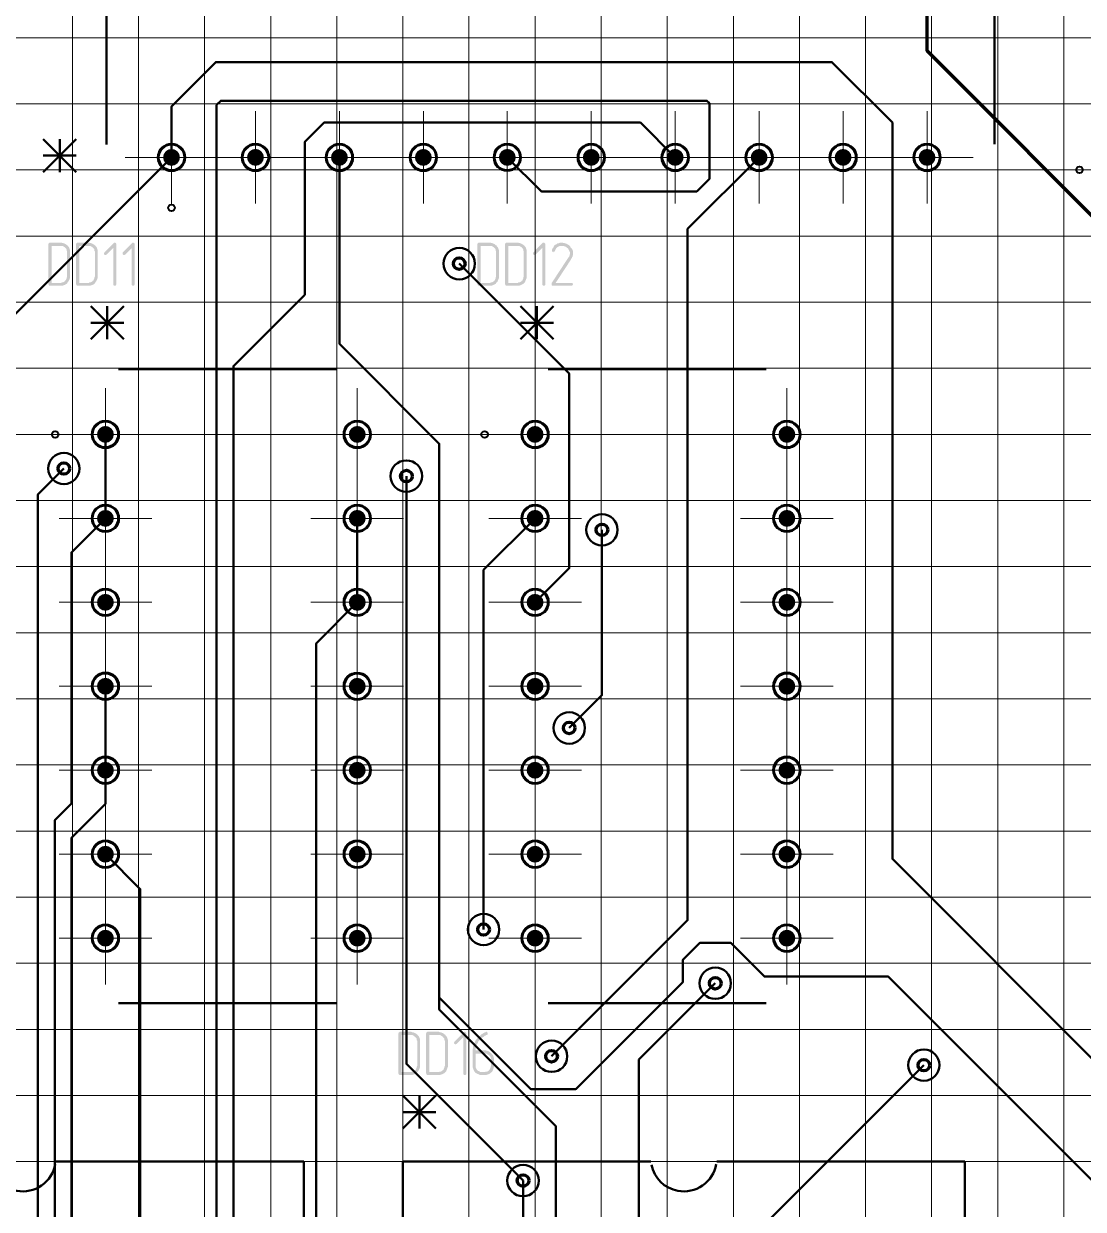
# Model space of a CAD drawing. Extents: x 260 to 1101, y 70 to 664.
# Drawn here: x 444.4 to 508.5, y 451.9 to 523.6 of the extents above; entities that cross this region are included whole.
import ezdxf

# ---------------------------------------------------------------- set-up
doc = ezdxf.new("R2010")
doc.units = 0
doc.header["$MEASUREMENT"] = 0
doc.layers.add('PDF _Геометрия', color=7, linetype='CONTINUOUS')
doc.layers.add('PDF _Сплошная заливка', color=7, linetype='CONTINUOUS')

msp = doc.modelspace()

# ---------------------------------------------------------------- hatches: boundary and pattern name
at = {"layer": 'PDF _Сплошная заливка', "true_color": 0xffffff, "transparency": 33554559}
for points in [[(452.859, 515.546), (452.898, 515.741), (453.008, 515.907), (453.174, 516.017), (453.369, 516.056), (453.369, 515.546)], [(457.937, 515.546), (457.976, 515.741), (458.086, 515.907), (458.252, 516.017), (458.447, 516.056), (458.447, 515.546)], [(463.016, 515.546), (463.054, 515.741), (463.165, 515.907), (463.33, 516.017), (463.525, 516.056), (463.525, 515.546)], [(468.094, 515.546), (468.132, 515.741), (468.243, 515.907), (468.408, 516.017), (468.603, 516.056), (468.603, 515.546)], [(473.172, 515.546), (473.211, 515.741), (473.321, 515.907), (473.487, 516.017), (473.682, 516.056), (473.682, 515.546)], [(478.25, 515.546), (478.289, 515.741), (478.399, 515.907), (478.565, 516.017), (478.76, 516.056), (478.76, 515.546)], [(483.328, 515.546), (483.367, 515.741), (483.477, 515.907), (483.643, 516.017), (483.838, 516.056), (483.838, 515.546)], [(488.407, 515.546), (488.445, 515.741), (488.556, 515.907), (488.721, 516.017), (488.916, 516.056), (488.916, 515.546)], [(493.485, 515.546), (493.524, 515.741), (493.634, 515.907), (493.799, 516.017), (493.994, 516.056), (493.994, 515.546)], [(498.563, 515.546), (498.602, 515.741), (498.712, 515.907), (498.878, 516.017), (499.073, 516.056), (499.073, 515.546)], [(453.878, 515.546), (453.839, 515.351), (453.729, 515.186), (453.564, 515.075), (453.369, 515.037), (453.369, 515.546)], [(458.956, 515.546), (458.918, 515.351), (458.807, 515.186), (458.642, 515.075), (458.447, 515.037), (458.447, 515.546)], [(464.035, 515.546), (463.996, 515.351), (463.885, 515.186), (463.72, 515.075), (463.525, 515.037), (463.525, 515.546)], [(469.113, 515.546), (469.074, 515.351), (468.964, 515.186), (468.798, 515.075), (468.603, 515.037), (468.603, 515.546)], [(474.191, 515.546), (474.152, 515.351), (474.042, 515.186), (473.877, 515.075), (473.682, 515.037), (473.682, 515.546)], [(479.269, 515.546), (479.231, 515.351), (479.12, 515.186), (478.955, 515.075), (478.76, 515.037), (478.76, 515.546)], [(484.348, 515.546), (484.309, 515.351), (484.198, 515.186), (484.033, 515.075), (483.838, 515.037), (483.838, 515.546)], [(489.426, 515.546), (489.387, 515.351), (489.277, 515.186), (489.111, 515.075), (488.916, 515.037), (488.916, 515.546)], [(494.504, 515.546), (494.465, 515.351), (494.355, 515.186), (494.189, 515.075), (493.994, 515.037), (493.994, 515.546)], [(499.582, 515.546), (499.543, 515.351), (499.433, 515.186), (499.268, 515.075), (499.073, 515.037), (499.073, 515.546)], [(448.861, 498.786), (448.899, 498.981), (449.01, 499.147), (449.175, 499.257), (449.37, 499.296), (449.37, 498.786)], [(464.095, 498.786), (464.134, 498.981), (464.244, 499.147), (464.41, 499.257), (464.605, 499.296), (464.605, 498.786)], [(474.851, 498.786), (474.89, 498.981), (475, 499.147), (475.166, 499.257), (475.361, 499.296), (475.361, 498.786)], [(490.086, 498.786), (490.125, 498.981), (490.235, 499.147), (490.401, 499.257), (490.596, 499.296), (490.596, 498.786)], [(449.88, 498.786), (449.841, 498.591), (449.73, 498.426), (449.565, 498.315), (449.37, 498.277), (449.37, 498.786)], [(465.114, 498.786), (465.076, 498.591), (464.965, 498.426), (464.8, 498.315), (464.605, 498.277), (464.605, 498.786)], [(475.871, 498.786), (475.832, 498.591), (475.721, 498.426), (475.556, 498.315), (475.361, 498.277), (475.361, 498.786)], [(491.105, 498.786), (491.066, 498.591), (490.956, 498.426), (490.791, 498.315), (490.596, 498.277), (490.596, 498.786)], [(448.861, 493.706), (448.899, 493.901), (449.01, 494.067), (449.175, 494.177), (449.37, 494.216), (449.37, 493.706)], [(449.88, 493.706), (449.841, 493.511), (449.73, 493.346), (449.565, 493.235), (449.37, 493.197), (449.37, 493.706)], [(464.095, 493.706), (464.134, 493.901), (464.244, 494.067), (464.41, 494.177), (464.605, 494.216), (464.605, 493.706)], [(465.114, 493.706), (465.076, 493.511), (464.965, 493.346), (464.8, 493.235), (464.605, 493.197), (464.605, 493.706)], [(474.851, 493.706), (474.89, 493.901), (475, 494.067), (475.166, 494.177), (475.361, 494.216), (475.361, 493.706)], [(475.871, 493.706), (475.832, 493.511), (475.721, 493.346), (475.556, 493.235), (475.361, 493.197), (475.361, 493.706)], [(490.086, 493.706), (490.125, 493.901), (490.235, 494.067), (490.401, 494.177), (490.596, 494.216), (490.596, 493.706)], [(491.105, 493.706), (491.066, 493.511), (490.956, 493.346), (490.791, 493.235), (490.596, 493.197), (490.596, 493.706)], [(448.861, 488.626), (448.899, 488.821), (449.01, 488.987), (449.175, 489.097), (449.37, 489.136), (449.37, 488.626)], [(449.88, 488.626), (449.841, 488.431), (449.73, 488.266), (449.565, 488.155), (449.37, 488.117), (449.37, 488.626)], [(464.095, 488.626), (464.134, 488.821), (464.244, 488.987), (464.41, 489.097), (464.605, 489.136), (464.605, 488.626)], [(465.114, 488.626), (465.076, 488.431), (464.965, 488.266), (464.8, 488.155), (464.605, 488.117), (464.605, 488.626)], [(474.851, 488.626), (474.89, 488.821), (475, 488.987), (475.166, 489.097), (475.361, 489.136), (475.361, 488.626)], [(475.871, 488.626), (475.832, 488.431), (475.721, 488.266), (475.556, 488.155), (475.361, 488.117), (475.361, 488.626)], [(490.086, 488.626), (490.125, 488.821), (490.235, 488.987), (490.401, 489.097), (490.596, 489.136), (490.596, 488.626)], [(491.105, 488.626), (491.066, 488.431), (490.956, 488.266), (490.791, 488.155), (490.596, 488.117), (490.596, 488.626)], [(448.861, 483.546), (448.899, 483.741), (449.01, 483.907), (449.175, 484.017), (449.37, 484.056), (449.37, 483.546)], [(449.88, 483.546), (449.841, 483.351), (449.73, 483.186), (449.565, 483.075), (449.37, 483.037), (449.37, 483.546)], [(464.095, 483.546), (464.134, 483.741), (464.244, 483.907), (464.41, 484.017), (464.605, 484.056), (464.605, 483.546)], [(465.114, 483.546), (465.076, 483.351), (464.965, 483.186), (464.8, 483.075), (464.605, 483.037), (464.605, 483.546)], [(474.851, 483.546), (474.89, 483.741), (475, 483.907), (475.166, 484.017), (475.361, 484.056), (475.361, 483.546)], [(475.871, 483.546), (475.832, 483.351), (475.721, 483.186), (475.556, 483.075), (475.361, 483.037), (475.361, 483.546)], [(490.086, 483.546), (490.125, 483.741), (490.235, 483.907), (490.401, 484.017), (490.596, 484.056), (490.596, 483.546)], [(491.105, 483.546), (491.066, 483.351), (490.956, 483.186), (490.791, 483.075), (490.596, 483.037), (490.596, 483.546)], [(448.861, 478.466), (448.899, 478.661), (449.01, 478.827), (449.175, 478.937), (449.37, 478.976), (449.37, 478.466)], [(449.88, 478.466), (449.841, 478.271), (449.73, 478.106), (449.565, 477.995), (449.37, 477.957), (449.37, 478.466)], [(464.095, 478.466), (464.134, 478.661), (464.244, 478.827), (464.41, 478.937), (464.605, 478.976), (464.605, 478.466)], [(465.114, 478.466), (465.076, 478.271), (464.965, 478.106), (464.8, 477.995), (464.605, 477.957), (464.605, 478.466)], [(474.851, 478.466), (474.89, 478.661), (475, 478.827), (475.166, 478.937), (475.361, 478.976), (475.361, 478.466)], [(475.871, 478.466), (475.832, 478.271), (475.721, 478.106), (475.556, 477.995), (475.361, 477.957), (475.361, 478.466)], [(490.086, 478.466), (490.125, 478.661), (490.235, 478.827), (490.401, 478.937), (490.596, 478.976), (490.596, 478.466)], [(491.105, 478.466), (491.066, 478.271), (490.956, 478.106), (490.791, 477.995), (490.596, 477.957), (490.596, 478.466)], [(448.861, 473.386), (448.899, 473.581), (449.01, 473.747), (449.175, 473.857), (449.37, 473.896), (449.37, 473.386)], [(464.095, 473.386), (464.134, 473.581), (464.244, 473.747), (464.41, 473.857), (464.605, 473.896), (464.605, 473.386)], [(474.851, 473.386), (474.89, 473.581), (475, 473.747), (475.166, 473.857), (475.361, 473.896), (475.361, 473.386)], [(490.086, 473.386), (490.125, 473.581), (490.235, 473.747), (490.401, 473.857), (490.596, 473.896), (490.596, 473.386)], [(449.88, 473.386), (449.841, 473.191), (449.73, 473.026), (449.565, 472.915), (449.37, 472.877), (449.37, 473.386)], [(465.114, 473.386), (465.076, 473.191), (464.965, 473.026), (464.8, 472.915), (464.605, 472.877), (464.605, 473.386)], [(475.871, 473.386), (475.832, 473.191), (475.721, 473.026), (475.556, 472.915), (475.361, 472.877), (475.361, 473.386)], [(491.105, 473.386), (491.066, 473.191), (490.956, 473.026), (490.791, 472.915), (490.596, 472.877), (490.596, 473.386)], [(448.861, 468.306), (448.899, 468.501), (449.01, 468.667), (449.175, 468.777), (449.37, 468.816), (449.37, 468.306)], [(464.095, 468.306), (464.134, 468.501), (464.244, 468.667), (464.41, 468.777), (464.605, 468.816), (464.605, 468.306)], [(474.851, 468.306), (474.89, 468.501), (475, 468.667), (475.166, 468.777), (475.361, 468.816), (475.361, 468.306)], [(490.086, 468.306), (490.125, 468.501), (490.235, 468.667), (490.401, 468.777), (490.596, 468.816), (490.596, 468.306)], [(449.88, 468.306), (449.841, 468.111), (449.73, 467.946), (449.565, 467.835), (449.37, 467.797), (449.37, 468.306)], [(465.114, 468.306), (465.076, 468.111), (464.965, 467.946), (464.8, 467.835), (464.605, 467.797), (464.605, 468.306)], [(475.871, 468.306), (475.832, 468.111), (475.721, 467.946), (475.556, 467.835), (475.361, 467.797), (475.361, 468.306)], [(491.105, 468.306), (491.066, 468.111), (490.956, 467.946), (490.791, 467.835), (490.596, 467.797), (490.596, 468.306)]]:
    msp.add_hatch(color=7, dxfattribs=at).paths.add_polyline_path(points)
at = {"layer": 'PDF _Сплошная заливка', "transparency": 33554559}
for points in [[(453.369, 515.546), (453.369, 516.056), (453.564, 516.017), (453.729, 515.907), (453.839, 515.741), (453.878, 515.546)], [(458.447, 515.546), (458.447, 516.056), (458.642, 516.017), (458.807, 515.907), (458.918, 515.741), (458.956, 515.546)], [(463.525, 515.546), (463.525, 516.056), (463.72, 516.017), (463.885, 515.907), (463.996, 515.741), (464.035, 515.546)], [(468.603, 515.546), (468.603, 516.056), (468.798, 516.017), (468.964, 515.907), (469.074, 515.741), (469.113, 515.546)], [(473.682, 515.546), (473.682, 516.056), (473.877, 516.017), (474.042, 515.907), (474.152, 515.741), (474.191, 515.546)], [(478.76, 515.546), (478.76, 516.056), (478.955, 516.017), (479.12, 515.907), (479.231, 515.741), (479.269, 515.546)], [(483.838, 515.546), (483.838, 516.056), (484.033, 516.017), (484.198, 515.907), (484.309, 515.741), (484.348, 515.546)], [(488.916, 515.546), (488.916, 516.056), (489.111, 516.017), (489.277, 515.907), (489.387, 515.741), (489.426, 515.546)], [(493.994, 515.546), (493.994, 516.056), (494.189, 516.017), (494.355, 515.907), (494.465, 515.741), (494.504, 515.546)], [(499.073, 515.546), (499.073, 516.056), (499.268, 516.017), (499.433, 515.907), (499.543, 515.741), (499.582, 515.546)], [(453.369, 515.546), (453.369, 515.037), (453.174, 515.075), (453.008, 515.186), (452.898, 515.351), (452.859, 515.546)], [(458.447, 515.546), (458.447, 515.037), (458.252, 515.075), (458.086, 515.186), (457.976, 515.351), (457.937, 515.546)], [(463.525, 515.546), (463.525, 515.037), (463.33, 515.075), (463.165, 515.186), (463.054, 515.351), (463.016, 515.546)], [(468.603, 515.546), (468.603, 515.037), (468.408, 515.075), (468.243, 515.186), (468.132, 515.351), (468.094, 515.546)], [(473.682, 515.546), (473.682, 515.037), (473.487, 515.075), (473.321, 515.186), (473.211, 515.351), (473.172, 515.546)], [(478.76, 515.546), (478.76, 515.037), (478.565, 515.075), (478.399, 515.186), (478.289, 515.351), (478.25, 515.546)], [(483.838, 515.546), (483.838, 515.037), (483.643, 515.075), (483.477, 515.186), (483.367, 515.351), (483.328, 515.546)], [(488.916, 515.546), (488.916, 515.037), (488.721, 515.075), (488.556, 515.186), (488.445, 515.351), (488.407, 515.546)], [(493.994, 515.546), (493.994, 515.037), (493.799, 515.075), (493.634, 515.186), (493.524, 515.351), (493.485, 515.546)], [(499.073, 515.546), (499.073, 515.037), (498.878, 515.075), (498.712, 515.186), (498.602, 515.351), (498.563, 515.546)], [(449.95, 510.395), (449.975, 510.369), (450.001, 510.369), (450.001, 510.369), (450.001, 510.344), (450.026, 510.318), (450.026, 510.293), (450.026, 507.88), (450.026, 507.855), (450.026, 507.855), (450.001, 507.829), (450.001, 507.804), (450.001, 507.804), (449.975, 507.778), (449.95, 507.778), (449.924, 507.778), (449.924, 507.778), (449.924, 507.778), (449.899, 507.778), (449.874, 507.804), (449.848, 507.804), (449.848, 507.829), (449.848, 507.829), (449.848, 507.88), (449.848, 510.064), (449.442, 509.658), (449.442, 509.658), (449.417, 509.658), (449.391, 509.633), (449.366, 509.633), (449.366, 509.633), (449.34, 509.633), (449.315, 509.658), (449.315, 509.658), (449.29, 509.683), (449.29, 509.683), (449.29, 509.709), (449.29, 509.734), (449.29, 509.734), (449.29, 509.76), (449.29, 509.76), (449.315, 509.81), (449.874, 510.369), (449.874, 510.369), (449.874, 510.369), (449.899, 510.395), (449.924, 510.395), (449.924, 510.395)], [(451.067, 510.395), (451.092, 510.369), (451.118, 510.369), (451.118, 510.369), (451.118, 510.344), (451.143, 510.318), (451.143, 510.293), (451.143, 507.88), (451.143, 507.855), (451.143, 507.855), (451.118, 507.829), (451.118, 507.804), (451.118, 507.804), (451.092, 507.778), (451.067, 507.778), (451.042, 507.778), (451.042, 507.778), (451.042, 507.778), (451.016, 507.778), (450.991, 507.804), (450.991, 507.804), (450.965, 507.829), (450.965, 507.829), (450.965, 507.88), (450.965, 510.064), (450.559, 509.658), (450.559, 509.658), (450.534, 509.658), (450.508, 509.633), (450.483, 509.633), (450.483, 509.633), (450.458, 509.633), (450.458, 509.658), (450.432, 509.658), (450.432, 509.683), (450.407, 509.683), (450.407, 509.709), (450.407, 509.734), (450.407, 509.734), (450.407, 509.76), (450.407, 509.76), (450.432, 509.81), (450.991, 510.369), (450.991, 510.369), (450.991, 510.369), (451.016, 510.395), (451.042, 510.395), (451.042, 510.395)], [(475.899, 510.395), (475.925, 510.369), (475.95, 510.369), (475.95, 510.369), (475.95, 510.344), (475.976, 510.318), (475.976, 510.293), (475.976, 507.88), (475.976, 507.855), (475.976, 507.855), (475.976, 507.829), (475.95, 507.804), (475.95, 507.804), (475.925, 507.778), (475.899, 507.778), (475.874, 507.778), (475.874, 507.778), (475.874, 507.778), (475.849, 507.778), (475.823, 507.804), (475.823, 507.804), (475.798, 507.829), (475.798, 507.829), (475.798, 507.88), (475.798, 510.064), (475.392, 509.658), (475.392, 509.658), (475.366, 509.658), (475.341, 509.633), (475.315, 509.633), (475.315, 509.633), (475.29, 509.633), (475.29, 509.658), (475.265, 509.658), (475.265, 509.683), (475.239, 509.683), (475.239, 509.709), (475.239, 509.734), (475.239, 509.734), (475.239, 509.76), (475.239, 509.76), (475.265, 509.81), (475.823, 510.369), (475.823, 510.369), (475.823, 510.369), (475.849, 510.395), (475.874, 510.395), (475.874, 510.395)], [(477.017, 510.395), (477.042, 510.395), (477.067, 510.369), (477.118, 510.369), (477.194, 510.344), (477.271, 510.318), (477.321, 510.293), (477.347, 510.268), (477.398, 510.242), (477.448, 510.192), (477.448, 510.192), (477.448, 510.192), (477.474, 510.192), (477.474, 510.166), (477.499, 510.141), (477.499, 510.115), (477.55, 510.064), (477.601, 510.014), (477.626, 509.938), (477.651, 509.887), (477.651, 509.836), (477.651, 509.785), (477.651, 509.734), (477.651, 509.734), (477.651, 509.734), (477.651, 509.709), (477.651, 509.683), (477.651, 509.658), (477.651, 509.633), (477.626, 509.557), (477.626, 509.557), (477.626, 509.557), (477.626, 509.531), (477.601, 509.506), (477.601, 509.48), (477.575, 509.455), (477.55, 509.404), (477.525, 509.353), (476.61, 507.956), (477.55, 507.956), (477.575, 507.956), (477.601, 507.956), (477.626, 507.931), (477.626, 507.931), (477.626, 507.905), (477.651, 507.905), (477.651, 507.88), (477.651, 507.88), (477.651, 507.855), (477.626, 507.829), (477.626, 507.804), (477.626, 507.804), (477.601, 507.804), (477.575, 507.778), (477.55, 507.778), (476.433, 507.778), (476.407, 507.778), (476.407, 507.778), (476.382, 507.804), (476.357, 507.804), (476.357, 507.829), (476.357, 507.855), (476.357, 507.88), (476.357, 507.88), (476.357, 507.905), (476.357, 507.905), (476.357, 507.931), (477.372, 509.48), (477.423, 509.531), (477.448, 509.607), (477.448, 509.607), (477.448, 509.633), (477.448, 509.633), (477.448, 509.658), (477.474, 509.683), (477.474, 509.734), (477.474, 509.76), (477.474, 509.76), (477.474, 509.785), (477.474, 509.81), (477.448, 509.861), (477.423, 509.912), (477.398, 509.963), (477.372, 510.014), (477.321, 510.064), (477.321, 510.064), (477.296, 510.064), (477.296, 510.09), (477.271, 510.09), (477.245, 510.115), (477.22, 510.141), (477.144, 510.166), (477.144, 510.166), (477.144, 510.166), (477.118, 510.166), (477.093, 510.192), (477.067, 510.192), (477.042, 510.192), (476.966, 510.192), (476.941, 510.192), (476.915, 510.192), (476.89, 510.192), (476.864, 510.192), (476.814, 510.166), (476.763, 510.141), (476.737, 510.115), (476.737, 510.115), (476.712, 510.115), (476.687, 510.09), (476.661, 510.064), (476.636, 510.039), (476.61, 509.988), (476.585, 509.938), (476.56, 509.887), (476.56, 509.887), (476.56, 509.861), (476.534, 509.861), (476.534, 509.836), (476.534, 509.836), (476.509, 509.836), (476.483, 509.836), (476.483, 509.81), (476.458, 509.81), (476.458, 509.836), (476.433, 509.836), (476.407, 509.836), (476.407, 509.836), (476.382, 509.861), (476.382, 509.887), (476.382, 509.912), (476.382, 509.938), (476.382, 509.938), (476.382, 509.963), (476.382, 509.963), (476.407, 509.988), (476.407, 510.014), (476.433, 510.064), (476.483, 510.115), (476.509, 510.192), (476.56, 510.242), (476.636, 510.293), (476.636, 510.293), (476.661, 510.293), (476.687, 510.318), (476.712, 510.344), (476.763, 510.344), (476.839, 510.369), (476.89, 510.395), (476.966, 510.395), (476.991, 510.395)], [(449.37, 498.786), (449.37, 499.296), (449.565, 499.257), (449.73, 499.147), (449.841, 498.981), (449.88, 498.786)], [(464.605, 498.786), (464.605, 499.296), (464.8, 499.257), (464.965, 499.147), (465.076, 498.981), (465.114, 498.786)], [(475.361, 498.786), (475.361, 499.296), (475.556, 499.257), (475.721, 499.147), (475.832, 498.981), (475.871, 498.786)], [(490.596, 498.786), (490.596, 499.296), (490.791, 499.257), (490.956, 499.147), (491.066, 498.981), (491.105, 498.786)], [(449.37, 498.786), (449.37, 498.277), (449.175, 498.315), (449.01, 498.426), (448.899, 498.591), (448.861, 498.786)], [(464.605, 498.786), (464.605, 498.277), (464.41, 498.315), (464.244, 498.426), (464.134, 498.591), (464.095, 498.786)], [(475.361, 498.786), (475.361, 498.277), (475.166, 498.315), (475, 498.426), (474.89, 498.591), (474.851, 498.786)], [(490.596, 498.786), (490.596, 498.277), (490.401, 498.315), (490.235, 498.426), (490.125, 498.591), (490.086, 498.786)], [(449.37, 493.706), (449.37, 493.197), (449.175, 493.235), (449.01, 493.346), (448.899, 493.511), (448.861, 493.706)], [(449.37, 493.706), (449.37, 494.216), (449.565, 494.177), (449.73, 494.067), (449.841, 493.901), (449.88, 493.706)], [(464.605, 493.706), (464.605, 493.197), (464.41, 493.235), (464.244, 493.346), (464.134, 493.511), (464.095, 493.706)], [(464.605, 493.706), (464.605, 494.216), (464.8, 494.177), (464.965, 494.067), (465.076, 493.901), (465.114, 493.706)], [(475.361, 493.706), (475.361, 493.197), (475.166, 493.235), (475, 493.346), (474.89, 493.511), (474.851, 493.706)], [(475.361, 493.706), (475.361, 494.216), (475.556, 494.177), (475.721, 494.067), (475.832, 493.901), (475.871, 493.706)], [(490.596, 493.706), (490.596, 493.197), (490.401, 493.235), (490.235, 493.346), (490.125, 493.511), (490.086, 493.706)], [(490.596, 493.706), (490.596, 494.216), (490.791, 494.177), (490.956, 494.067), (491.066, 493.901), (491.105, 493.706)], [(449.37, 488.626), (449.37, 488.117), (449.175, 488.155), (449.01, 488.266), (448.899, 488.431), (448.861, 488.626)], [(449.37, 488.626), (449.37, 489.136), (449.565, 489.097), (449.73, 488.987), (449.841, 488.821), (449.88, 488.626)], [(464.605, 488.626), (464.605, 488.117), (464.41, 488.155), (464.244, 488.266), (464.134, 488.431), (464.095, 488.626)], [(464.605, 488.626), (464.605, 489.136), (464.8, 489.097), (464.965, 488.987), (465.076, 488.821), (465.114, 488.626)], [(475.361, 488.626), (475.361, 488.117), (475.166, 488.155), (475, 488.266), (474.89, 488.431), (474.851, 488.626)], [(475.361, 488.626), (475.361, 489.136), (475.556, 489.097), (475.721, 488.987), (475.832, 488.821), (475.871, 488.626)], [(490.596, 488.626), (490.596, 488.117), (490.401, 488.155), (490.235, 488.266), (490.125, 488.431), (490.086, 488.626)], [(490.596, 488.626), (490.596, 489.136), (490.791, 489.097), (490.956, 488.987), (491.066, 488.821), (491.105, 488.626)], [(449.37, 483.546), (449.37, 483.037), (449.175, 483.075), (449.01, 483.186), (448.899, 483.351), (448.861, 483.546)], [(449.37, 483.546), (449.37, 484.056), (449.565, 484.017), (449.73, 483.907), (449.841, 483.741), (449.88, 483.546)], [(464.605, 483.546), (464.605, 483.037), (464.41, 483.075), (464.244, 483.186), (464.134, 483.351), (464.095, 483.546)], [(464.605, 483.546), (464.605, 484.056), (464.8, 484.017), (464.965, 483.907), (465.076, 483.741), (465.114, 483.546)], [(475.361, 483.546), (475.361, 483.037), (475.166, 483.075), (475, 483.186), (474.89, 483.351), (474.851, 483.546)], [(475.361, 483.546), (475.361, 484.056), (475.556, 484.017), (475.721, 483.907), (475.832, 483.741), (475.871, 483.546)], [(490.596, 483.546), (490.596, 483.037), (490.401, 483.075), (490.235, 483.186), (490.125, 483.351), (490.086, 483.546)], [(490.596, 483.546), (490.596, 484.056), (490.791, 484.017), (490.956, 483.907), (491.066, 483.741), (491.105, 483.546)], [(449.37, 478.466), (449.37, 477.957), (449.175, 477.995), (449.01, 478.106), (448.899, 478.271), (448.861, 478.466)], [(449.37, 478.466), (449.37, 478.976), (449.565, 478.937), (449.73, 478.827), (449.841, 478.661), (449.88, 478.466)], [(464.605, 478.466), (464.605, 477.957), (464.41, 477.995), (464.244, 478.106), (464.134, 478.271), (464.095, 478.466)], [(464.605, 478.466), (464.605, 478.976), (464.8, 478.937), (464.965, 478.827), (465.076, 478.661), (465.114, 478.466)], [(475.361, 478.466), (475.361, 477.957), (475.166, 477.995), (475, 478.106), (474.89, 478.271), (474.851, 478.466)], [(475.361, 478.466), (475.361, 478.976), (475.556, 478.937), (475.721, 478.827), (475.832, 478.661), (475.871, 478.466)], [(490.596, 478.466), (490.596, 477.957), (490.401, 477.995), (490.235, 478.106), (490.125, 478.271), (490.086, 478.466)], [(490.596, 478.466), (490.596, 478.976), (490.791, 478.937), (490.956, 478.827), (491.066, 478.661), (491.105, 478.466)], [(449.37, 473.386), (449.37, 473.896), (449.565, 473.857), (449.73, 473.747), (449.841, 473.581), (449.88, 473.386)], [(464.605, 473.386), (464.605, 473.896), (464.8, 473.857), (464.965, 473.747), (465.076, 473.581), (465.114, 473.386)], [(475.361, 473.386), (475.361, 473.896), (475.556, 473.857), (475.721, 473.747), (475.832, 473.581), (475.871, 473.386)], [(490.596, 473.386), (490.596, 473.896), (490.791, 473.857), (490.956, 473.747), (491.066, 473.581), (491.105, 473.386)], [(449.37, 473.386), (449.37, 472.877), (449.175, 472.915), (449.01, 473.026), (448.899, 473.191), (448.861, 473.386)], [(464.605, 473.386), (464.605, 472.877), (464.41, 472.915), (464.244, 473.026), (464.134, 473.191), (464.095, 473.386)], [(475.361, 473.386), (475.361, 472.877), (475.166, 472.915), (475, 473.026), (474.89, 473.191), (474.851, 473.386)], [(490.596, 473.386), (490.596, 472.877), (490.401, 472.915), (490.235, 473.026), (490.125, 473.191), (490.086, 473.386)], [(449.37, 468.306), (449.37, 468.816), (449.565, 468.777), (449.73, 468.667), (449.841, 468.501), (449.88, 468.306)], [(464.605, 468.306), (464.605, 468.816), (464.8, 468.777), (464.965, 468.667), (465.076, 468.501), (465.114, 468.306)], [(475.361, 468.306), (475.361, 468.816), (475.556, 468.777), (475.721, 468.667), (475.832, 468.501), (475.871, 468.306)], [(490.596, 468.306), (490.596, 468.816), (490.791, 468.777), (490.956, 468.667), (491.066, 468.501), (491.105, 468.306)], [(449.37, 468.306), (449.37, 467.797), (449.175, 467.835), (449.01, 467.946), (448.899, 468.111), (448.861, 468.306)], [(464.605, 468.306), (464.605, 467.797), (464.41, 467.835), (464.244, 467.946), (464.134, 468.111), (464.095, 468.306)], [(475.361, 468.306), (475.361, 467.797), (475.166, 467.835), (475, 467.946), (474.89, 468.111), (474.851, 468.306)], [(490.596, 468.306), (490.596, 467.797), (490.401, 467.835), (490.235, 467.946), (490.125, 468.111), (490.086, 468.306)], [(471.126, 462.643), (471.151, 462.617), (471.177, 462.617), (471.177, 462.617), (471.177, 462.592), (471.202, 462.566), (471.202, 462.541), (471.202, 460.128), (471.202, 460.103), (471.202, 460.103), (471.202, 460.077), (471.177, 460.052), (471.177, 460.052), (471.151, 460.026), (471.126, 460.026), (471.101, 460.026), (471.101, 460.026), (471.101, 460.026), (471.075, 460.026), (471.05, 460.052), (471.05, 460.052), (471.024, 460.077), (471.024, 460.077), (471.024, 460.128), (471.024, 462.312), (470.618, 461.906), (470.618, 461.906), (470.593, 461.906), (470.567, 461.881), (470.542, 461.881), (470.542, 461.881), (470.517, 461.881), (470.517, 461.906), (470.491, 461.906), (470.491, 461.931), (470.466, 461.931), (470.466, 461.957), (470.466, 461.982), (470.466, 461.982), (470.466, 462.008), (470.466, 462.008), (470.491, 462.058), (471.05, 462.617), (471.05, 462.617), (471.05, 462.617), (471.075, 462.643), (471.101, 462.643), (471.101, 462.643)]]:
    msp.add_hatch(color=256, dxfattribs=at).paths.add_polyline_path(points)
h = msp.add_hatch(color=256, dxfattribs=at)
h.paths.add_polyline_path([(446.674, 510.192), (446.116, 510.192), (446.116, 507.956), (446.7, 507.956), (446.725, 507.982), (446.751, 507.982), (446.801, 507.982), (446.852, 508.007), (446.877, 508.033), (446.928, 508.058), (446.928, 508.083), (446.954, 508.083), (446.954, 508.109), (446.979, 508.134), (447.004, 508.185), (447.03, 508.236), (447.03, 508.287), (447.055, 508.337), (447.055, 509.836), (447.055, 509.836), (447.055, 509.861), (447.03, 509.887), (447.03, 509.912), (447.03, 509.963), (447.004, 510.014), (446.979, 510.039), (446.928, 510.09), (446.928, 510.09), (446.903, 510.115), (446.877, 510.115), (446.852, 510.141), (446.827, 510.166), (446.776, 510.192), (446.725, 510.192)], flags=0)
h.paths.add_polyline_path([(446.7, 510.395), (446.751, 510.369), (446.801, 510.369), (446.852, 510.344), (446.928, 510.318), (447.004, 510.268), (447.03, 510.242), (447.055, 510.217), (447.055, 510.217), (447.081, 510.217), (447.081, 510.192), (447.106, 510.166), (447.157, 510.115), (447.182, 510.064), (447.208, 509.988), (447.233, 509.912), (447.233, 509.861), (447.233, 509.836), (447.233, 508.337), (447.233, 508.337), (447.233, 508.312), (447.233, 508.312), (447.233, 508.287), (447.233, 508.261), (447.208, 508.21), (447.182, 508.134), (447.157, 508.083), (447.106, 508.007), (447.081, 507.982), (447.055, 507.931), (447.055, 507.931), (447.03, 507.905), (447.004, 507.88), (446.954, 507.855), (446.903, 507.829), (446.827, 507.804), (446.751, 507.778), (446.7, 507.778), (446.674, 507.778), (445.989, 507.778), (445.989, 507.778), (445.963, 507.778), (445.963, 507.804), (445.938, 507.829), (445.938, 507.855), (445.913, 507.88), (445.913, 510.293), (445.913, 510.293), (445.913, 510.293), (445.938, 510.318), (445.938, 510.344), (445.938, 510.369), (445.963, 510.369), (445.989, 510.395), (446.014, 510.395)], flags=0)
h = msp.add_hatch(color=256, dxfattribs=at)
h.paths.add_polyline_path([(448.35, 510.192), (447.792, 510.192), (447.792, 507.956), (448.376, 507.956), (448.401, 507.982), (448.426, 507.982), (448.477, 507.982), (448.528, 508.007), (448.553, 508.033), (448.604, 508.058), (448.604, 508.083), (448.629, 508.083), (448.655, 508.109), (448.655, 508.134), (448.68, 508.185), (448.706, 508.236), (448.706, 508.287), (448.731, 508.337), (448.731, 509.836), (448.731, 509.836), (448.731, 509.861), (448.706, 509.887), (448.706, 509.912), (448.706, 509.963), (448.68, 510.014), (448.655, 510.039), (448.604, 510.09), (448.604, 510.09), (448.579, 510.115), (448.553, 510.115), (448.528, 510.141), (448.502, 510.166), (448.452, 510.192), (448.401, 510.192)], flags=0)
h.paths.add_polyline_path([(448.376, 510.395), (448.426, 510.369), (448.477, 510.369), (448.528, 510.344), (448.604, 510.318), (448.68, 510.268), (448.706, 510.242), (448.731, 510.217), (448.731, 510.217), (448.756, 510.217), (448.756, 510.192), (448.782, 510.166), (448.833, 510.115), (448.858, 510.064), (448.883, 509.988), (448.909, 509.912), (448.909, 509.861), (448.909, 509.836), (448.909, 508.337), (448.909, 508.337), (448.909, 508.312), (448.909, 508.312), (448.909, 508.287), (448.909, 508.261), (448.883, 508.21), (448.858, 508.134), (448.833, 508.083), (448.782, 508.007), (448.756, 507.982), (448.731, 507.931), (448.731, 507.931), (448.706, 507.905), (448.68, 507.88), (448.629, 507.855), (448.579, 507.829), (448.502, 507.804), (448.426, 507.778), (448.376, 507.778), (448.35, 507.778), (447.665, 507.778), (447.665, 507.778), (447.639, 507.778), (447.639, 507.804), (447.614, 507.829), (447.614, 507.855), (447.588, 507.88), (447.588, 510.293), (447.588, 510.293), (447.588, 510.293), (447.614, 510.318), (447.614, 510.344), (447.614, 510.369), (447.639, 510.369), (447.665, 510.395), (447.69, 510.395)], flags=0)
h = msp.add_hatch(color=256, dxfattribs=at)
h.paths.add_polyline_path([(472.624, 510.192), (472.065, 510.192), (472.065, 507.956), (472.649, 507.956), (472.675, 507.982), (472.7, 507.982), (472.751, 507.982), (472.802, 508.007), (472.827, 508.033), (472.878, 508.058), (472.878, 508.083), (472.903, 508.083), (472.929, 508.109), (472.929, 508.134), (472.954, 508.185), (472.98, 508.236), (472.98, 508.287), (473.005, 508.337), (473.005, 509.836), (473.005, 509.836), (473.005, 509.861), (472.98, 509.887), (472.98, 509.912), (472.98, 509.963), (472.954, 510.014), (472.929, 510.039), (472.878, 510.09), (472.878, 510.09), (472.853, 510.115), (472.827, 510.115), (472.802, 510.141), (472.776, 510.166), (472.726, 510.192), (472.675, 510.192)], flags=0)
h.paths.add_polyline_path([(472.649, 510.395), (472.7, 510.369), (472.751, 510.369), (472.802, 510.344), (472.878, 510.318), (472.954, 510.268), (472.98, 510.242), (473.005, 510.217), (473.005, 510.217), (473.03, 510.217), (473.03, 510.192), (473.056, 510.166), (473.106, 510.115), (473.132, 510.064), (473.157, 509.988), (473.183, 509.912), (473.183, 509.861), (473.183, 509.836), (473.183, 508.337), (473.183, 508.337), (473.183, 508.312), (473.183, 508.312), (473.183, 508.287), (473.183, 508.261), (473.157, 508.21), (473.132, 508.134), (473.106, 508.083), (473.081, 508.007), (473.03, 507.982), (473.005, 507.931), (473.005, 507.931), (472.98, 507.905), (472.954, 507.88), (472.903, 507.855), (472.853, 507.829), (472.776, 507.804), (472.7, 507.778), (472.649, 507.778), (472.624, 507.778), (471.939, 507.778), (471.939, 507.778), (471.913, 507.778), (471.913, 507.804), (471.888, 507.829), (471.888, 507.855), (471.862, 507.88), (471.862, 510.293), (471.862, 510.293), (471.862, 510.293), (471.888, 510.318), (471.888, 510.344), (471.888, 510.369), (471.913, 510.369), (471.939, 510.395), (471.964, 510.395)], flags=0)
h = msp.add_hatch(color=256, dxfattribs=at)
h.paths.add_polyline_path([(474.3, 510.192), (473.741, 510.192), (473.741, 507.956), (474.325, 507.956), (474.351, 507.982), (474.376, 507.982), (474.427, 507.982), (474.478, 508.007), (474.503, 508.033), (474.554, 508.058), (474.554, 508.083), (474.579, 508.083), (474.605, 508.109), (474.605, 508.134), (474.63, 508.185), (474.655, 508.236), (474.655, 508.287), (474.681, 508.337), (474.681, 509.836), (474.681, 509.836), (474.681, 509.861), (474.655, 509.887), (474.655, 509.912), (474.655, 509.963), (474.63, 510.014), (474.605, 510.039), (474.554, 510.09), (474.554, 510.09), (474.554, 510.115), (474.528, 510.115), (474.478, 510.141), (474.452, 510.166), (474.401, 510.192), (474.351, 510.192)], flags=0)
h.paths.add_polyline_path([(474.325, 510.395), (474.376, 510.369), (474.427, 510.369), (474.478, 510.344), (474.554, 510.318), (474.63, 510.268), (474.655, 510.242), (474.681, 510.217), (474.706, 510.217), (474.706, 510.217), (474.706, 510.192), (474.732, 510.166), (474.782, 510.115), (474.808, 510.064), (474.833, 509.988), (474.858, 509.912), (474.858, 509.861), (474.858, 509.836), (474.858, 508.337), (474.858, 508.337), (474.858, 508.312), (474.858, 508.312), (474.858, 508.287), (474.858, 508.261), (474.833, 508.21), (474.808, 508.134), (474.782, 508.083), (474.757, 508.007), (474.732, 507.982), (474.681, 507.931), (474.681, 507.931), (474.655, 507.905), (474.63, 507.88), (474.579, 507.855), (474.528, 507.829), (474.452, 507.804), (474.376, 507.778), (474.351, 507.778), (474.3, 507.778), (473.64, 507.778), (473.614, 507.778), (473.589, 507.778), (473.589, 507.804), (473.564, 507.829), (473.564, 507.855), (473.538, 507.88), (473.538, 510.293), (473.538, 510.293), (473.538, 510.293), (473.564, 510.318), (473.564, 510.344), (473.564, 510.369), (473.589, 510.369), (473.614, 510.395), (473.64, 510.395)], flags=0)
h = msp.add_hatch(color=256, dxfattribs=at)
h.paths.add_polyline_path([(467.851, 462.439), (467.292, 462.439), (467.292, 460.204), (467.876, 460.204), (467.901, 460.23), (467.927, 460.23), (467.977, 460.23), (468.028, 460.255), (468.054, 460.28), (468.104, 460.306), (468.104, 460.331), (468.13, 460.331), (468.155, 460.357), (468.155, 460.382), (468.181, 460.433), (468.206, 460.484), (468.206, 460.534), (468.231, 460.585), (468.231, 462.084), (468.231, 462.084), (468.231, 462.109), (468.206, 462.135), (468.206, 462.16), (468.206, 462.211), (468.181, 462.262), (468.155, 462.287), (468.104, 462.338), (468.104, 462.338), (468.079, 462.363), (468.054, 462.363), (468.028, 462.389), (468.003, 462.414), (467.952, 462.439), (467.901, 462.439)], flags=0)
h.paths.add_polyline_path([(467.876, 462.643), (467.927, 462.617), (467.977, 462.617), (468.028, 462.592), (468.104, 462.566), (468.181, 462.516), (468.206, 462.49), (468.231, 462.465), (468.231, 462.465), (468.257, 462.465), (468.257, 462.439), (468.282, 462.414), (468.333, 462.363), (468.358, 462.312), (468.384, 462.236), (468.409, 462.16), (468.409, 462.109), (468.409, 462.084), (468.409, 460.585), (468.409, 460.585), (468.409, 460.56), (468.409, 460.56), (468.409, 460.534), (468.409, 460.509), (468.384, 460.458), (468.358, 460.382), (468.333, 460.331), (468.282, 460.255), (468.257, 460.23), (468.231, 460.179), (468.231, 460.179), (468.206, 460.153), (468.181, 460.128), (468.13, 460.103), (468.079, 460.077), (468.003, 460.052), (467.927, 460.026), (467.876, 460.026), (467.851, 460.026), (467.165, 460.026), (467.165, 460.026), (467.14, 460.026), (467.14, 460.052), (467.114, 460.077), (467.114, 460.103), (467.089, 460.128), (467.089, 462.541), (467.089, 462.541), (467.089, 462.541), (467.114, 462.566), (467.114, 462.592), (467.114, 462.617), (467.14, 462.617), (467.165, 462.643), (467.19, 462.643)], flags=0)
h = msp.add_hatch(color=256, dxfattribs=at)
h.paths.add_polyline_path([(469.526, 462.439), (468.968, 462.439), (468.968, 460.204), (469.552, 460.204), (469.577, 460.23), (469.602, 460.23), (469.653, 460.23), (469.704, 460.255), (469.729, 460.28), (469.78, 460.306), (469.78, 460.331), (469.806, 460.331), (469.831, 460.357), (469.831, 460.382), (469.856, 460.433), (469.882, 460.484), (469.882, 460.534), (469.907, 460.585), (469.907, 462.084), (469.907, 462.084), (469.907, 462.109), (469.882, 462.135), (469.882, 462.16), (469.882, 462.211), (469.856, 462.262), (469.831, 462.287), (469.78, 462.338), (469.78, 462.338), (469.78, 462.363), (469.755, 462.363), (469.704, 462.389), (469.679, 462.414), (469.628, 462.439), (469.577, 462.439)], flags=0)
h.paths.add_polyline_path([(469.552, 462.643), (469.602, 462.617), (469.653, 462.617), (469.704, 462.592), (469.78, 462.566), (469.856, 462.516), (469.882, 462.49), (469.907, 462.465), (469.933, 462.465), (469.933, 462.465), (469.933, 462.439), (469.958, 462.414), (470.009, 462.363), (470.034, 462.312), (470.06, 462.236), (470.085, 462.16), (470.085, 462.109), (470.085, 462.084), (470.085, 460.585), (470.085, 460.585), (470.085, 460.56), (470.085, 460.56), (470.085, 460.534), (470.085, 460.509), (470.06, 460.458), (470.034, 460.382), (470.009, 460.331), (469.983, 460.255), (469.958, 460.23), (469.907, 460.179), (469.907, 460.179), (469.882, 460.153), (469.856, 460.128), (469.806, 460.103), (469.755, 460.077), (469.679, 460.052), (469.602, 460.026), (469.577, 460.026), (469.526, 460.026), (468.866, 460.026), (468.841, 460.026), (468.815, 460.026), (468.815, 460.052), (468.79, 460.077), (468.79, 460.103), (468.765, 460.128), (468.765, 462.541), (468.765, 462.541), (468.765, 462.541), (468.79, 462.566), (468.79, 462.592), (468.79, 462.617), (468.815, 462.617), (468.841, 462.643), (468.866, 462.643)], flags=0)
h = msp.add_hatch(color=256, dxfattribs=at)
h.paths.add_polyline_path([(472.319, 461.322), (471.761, 461.322), (471.761, 460.585), (471.761, 460.585), (471.761, 460.56), (471.761, 460.534), (471.761, 460.484), (471.786, 460.458), (471.811, 460.407), (471.837, 460.357), (471.862, 460.331), (471.862, 460.306), (471.888, 460.306), (471.913, 460.28), (471.939, 460.28), (471.989, 460.255), (472.015, 460.23), (472.065, 460.204), (472.116, 460.204), (472.345, 460.204), (472.37, 460.23), (472.396, 460.23), (472.446, 460.23), (472.497, 460.255), (472.548, 460.28), (472.573, 460.331), (472.573, 460.331), (472.599, 460.331), (472.624, 460.357), (472.624, 460.382), (472.649, 460.433), (472.675, 460.484), (472.675, 460.534), (472.7, 460.585), (472.7, 460.966), (472.7, 460.966), (472.7, 460.992), (472.675, 461.017), (472.675, 461.042), (472.675, 461.093), (472.649, 461.144), (472.624, 461.169), (472.573, 461.22), (472.573, 461.22), (472.573, 461.246), (472.548, 461.246), (472.497, 461.271), (472.472, 461.296), (472.421, 461.322), (472.37, 461.322)], flags=0)
h.paths.add_polyline_path([(472.446, 462.643), (472.446, 462.617), (472.472, 462.592), (472.472, 462.592), (472.497, 462.592), (472.497, 462.566), (472.497, 462.541), (472.497, 462.541), (472.497, 462.516), (472.497, 462.516), (472.497, 462.49), (472.472, 462.49), (472.472, 462.49), (472.472, 462.465), (472.446, 462.439), (472.396, 462.439), (472.37, 462.414), (472.294, 462.389), (472.294, 462.363), (472.269, 462.363), (472.269, 462.363), (472.243, 462.338), (472.192, 462.312), (472.142, 462.287), (472.142, 462.287), (472.116, 462.262), (472.116, 462.236), (472.065, 462.211), (472.04, 462.185), (472.015, 462.135), (471.964, 462.084), (471.913, 462.033), (471.913, 462.008), (471.913, 462.008), (471.913, 461.982), (471.888, 461.957), (471.862, 461.906), (471.837, 461.881), (471.811, 461.83), (471.811, 461.779), (471.811, 461.754), (471.786, 461.754), (471.786, 461.728), (471.786, 461.703), (471.761, 461.652), (471.761, 461.601), (471.761, 461.55), (471.761, 461.525), (472.345, 461.525), (472.345, 461.525), (472.37, 461.525), (472.396, 461.5), (472.446, 461.5), (472.522, 461.474), (472.573, 461.449), (472.649, 461.398), (472.675, 461.373), (472.7, 461.347), (472.726, 461.347), (472.726, 461.347), (472.726, 461.322), (472.751, 461.296), (472.802, 461.246), (472.827, 461.195), (472.853, 461.119), (472.878, 461.042), (472.878, 460.992), (472.878, 460.966), (472.878, 460.585), (472.878, 460.585), (472.878, 460.56), (472.878, 460.56), (472.878, 460.534), (472.878, 460.509), (472.853, 460.458), (472.827, 460.382), (472.802, 460.306), (472.776, 460.255), (472.751, 460.204), (472.7, 460.179), (472.7, 460.179), (472.675, 460.153), (472.649, 460.128), (472.599, 460.103), (472.548, 460.077), (472.472, 460.052), (472.396, 460.026), (472.37, 460.026), (472.319, 460.026), (472.116, 460.026), (472.091, 460.026), (472.04, 460.026), (471.989, 460.052), (471.939, 460.077), (471.862, 460.103), (471.811, 460.128), (471.786, 460.153), (471.735, 460.179), (471.735, 460.179), (471.735, 460.204), (471.71, 460.204), (471.685, 460.255), (471.659, 460.306), (471.634, 460.357), (471.608, 460.433), (471.583, 460.509), (471.583, 460.534), (471.583, 460.585), (471.583, 461.423), (471.583, 461.423), (471.583, 461.423), (471.583, 461.449), (471.583, 461.474), (471.583, 461.525), (471.583, 461.55), (471.583, 461.601), (471.608, 461.652), (471.608, 461.703), (471.608, 461.754), (471.659, 461.881), (471.685, 461.931), (471.71, 462.008), (471.735, 462.058), (471.761, 462.135), (471.761, 462.135), (471.786, 462.135), (471.786, 462.16), (471.811, 462.185), (471.837, 462.211), (471.862, 462.236), (471.888, 462.287), (471.939, 462.312), (471.964, 462.363), (472.015, 462.389), (472.065, 462.439), (472.116, 462.49), (472.167, 462.516), (472.243, 462.566), (472.294, 462.592), (472.37, 462.617), (472.421, 462.643), (472.421, 462.643)], flags=0)

# ---------------------------------------------------------------- linework, layer by layer
at = {"layer": 'PDF _Геометрия', "lineweight": 18}
for points in [[(447.371, 380.306), (447.371, 382.786), (447.371, 592.786)], [(451.369, 381.546), (451.369, 382.786), (451.369, 592.786)], [(455.368, 380.306), (455.368, 382.786), (455.368, 592.786)], [(459.367, 381.546), (459.367, 382.786), (459.367, 592.786)], [(463.365, 380.306), (463.365, 382.786), (463.365, 592.786)], [(467.364, 381.546), (467.364, 382.786), (467.364, 592.786)], [(471.362, 380.306), (471.362, 382.786), (471.362, 592.786)], [(475.361, 381.546), (475.361, 382.786), (475.361, 592.786)], [(479.36, 380.306), (479.36, 382.786), (479.36, 592.786)], [(483.358, 381.546), (483.358, 382.786), (483.358, 592.786)], [(487.357, 380.306), (487.357, 382.786), (487.357, 592.786)], [(491.355, 381.546), (491.355, 382.786), (491.355, 592.786)], [(495.354, 380.306), (495.354, 382.786), (495.354, 592.786)], [(499.353, 381.546), (499.353, 382.786), (499.353, 592.786)], [(503.351, 380.306), (503.351, 382.786), (503.351, 592.786)], [(507.35, 381.546), (507.35, 382.786), (507.35, 592.786)], [(326.173, 522.786), (327.413, 522.786), (647.301, 522.786)], [(324.934, 518.786), (327.413, 518.786), (647.301, 518.786)], [(453.369, 512.746), (453.369, 518.346)], [(453.369, 513.046), (453.369, 518.046)], [(458.447, 512.746), (458.447, 518.346)], [(458.447, 513.046), (458.447, 518.046)], [(463.525, 512.746), (463.525, 518.346)], [(463.525, 513.046), (463.525, 518.046)], [(468.603, 512.746), (468.603, 518.346)], [(468.603, 513.046), (468.603, 518.046)], [(473.682, 512.746), (473.682, 518.346)], [(473.682, 513.046), (473.682, 518.046)], [(478.76, 512.746), (478.76, 518.346)], [(478.76, 513.046), (478.76, 518.046)], [(483.838, 512.746), (483.838, 518.346)], [(483.838, 513.046), (483.838, 518.046)], [(488.916, 512.746), (488.916, 518.346)], [(488.916, 513.046), (488.916, 518.046)], [(493.994, 512.746), (493.994, 518.346)], [(493.994, 513.046), (493.994, 518.046)], [(499.073, 512.746), (499.073, 518.346)], [(499.073, 513.046), (499.073, 518.046)], [(450.57, 515.546), (456.168, 515.546)], [(450.869, 515.546), (455.868, 515.546)], [(455.648, 515.546), (461.246, 515.546)], [(455.948, 515.546), (460.946, 515.546)], [(460.726, 515.546), (466.324, 515.546)], [(461.026, 515.546), (466.024, 515.546)], [(465.804, 515.546), (471.402, 515.546)], [(466.104, 515.546), (471.102, 515.546)], [(470.882, 515.546), (476.48, 515.546)], [(471.182, 515.546), (476.181, 515.546)], [(475.961, 515.546), (481.559, 515.546)], [(476.261, 515.546), (481.259, 515.546)], [(481.039, 515.546), (486.637, 515.546)], [(481.339, 515.546), (486.337, 515.546)], [(486.117, 515.546), (491.715, 515.546)], [(486.417, 515.546), (491.415, 515.546)], [(491.195, 515.546), (496.793, 515.546)], [(491.495, 515.546), (496.494, 515.546)], [(496.274, 515.546), (501.872, 515.546)], [(496.573, 515.546), (501.572, 515.546)], [(326.173, 514.786), (327.413, 514.786), (647.301, 514.786)], [(324.934, 510.786), (327.413, 510.786), (647.301, 510.786)], [(326.173, 506.786), (327.413, 506.786), (647.301, 506.786)], [(324.934, 502.786), (327.413, 502.786), (647.301, 502.786)], [(449.37, 495.986), (449.37, 501.586)], [(464.605, 495.986), (464.605, 501.586)], [(475.361, 495.986), (475.361, 501.586)], [(490.596, 495.986), (490.596, 501.586)], [(449.37, 496.286), (449.37, 501.286)], [(464.605, 496.286), (464.605, 501.286)], [(475.361, 496.286), (475.361, 501.286)], [(490.596, 496.286), (490.596, 501.286)], [(326.173, 498.786), (327.413, 498.786), (647.301, 498.786)], [(446.571, 498.786), (452.169, 498.786)], [(446.871, 498.786), (451.869, 498.786)], [(461.806, 498.786), (467.404, 498.786)], [(462.106, 498.786), (467.104, 498.786)], [(472.562, 498.786), (478.16, 498.786)], [(472.862, 498.786), (477.86, 498.786)], [(487.797, 498.786), (493.395, 498.786)], [(488.096, 498.786), (493.095, 498.786)], [(449.37, 490.906), (449.37, 496.506)], [(464.605, 490.906), (464.605, 496.506)], [(475.361, 490.906), (475.361, 496.506)], [(490.596, 490.906), (490.596, 496.506)], [(449.37, 491.206), (449.37, 496.206)], [(464.605, 491.206), (464.605, 496.206)], [(475.361, 491.206), (475.361, 496.206)], [(490.596, 491.206), (490.596, 496.206)], [(324.934, 494.786), (327.413, 494.786), (647.301, 494.786)], [(446.571, 493.706), (452.169, 493.706)], [(446.871, 493.706), (451.869, 493.706)], [(461.806, 493.706), (467.404, 493.706)], [(462.106, 493.706), (467.104, 493.706)], [(472.562, 493.706), (478.16, 493.706)], [(472.862, 493.706), (477.86, 493.706)], [(487.797, 493.706), (493.395, 493.706)], [(488.096, 493.706), (493.095, 493.706)], [(449.37, 485.826), (449.37, 491.426)], [(464.605, 485.826), (464.605, 491.426)], [(475.361, 485.826), (475.361, 491.426)], [(490.596, 485.826), (490.596, 491.426)], [(326.173, 490.786), (327.413, 490.786), (647.301, 490.786)], [(449.37, 486.126), (449.37, 491.126)], [(464.605, 486.126), (464.605, 491.126)], [(475.361, 486.126), (475.361, 491.126)], [(490.596, 486.126), (490.596, 491.126)], [(446.571, 488.626), (452.169, 488.626)], [(446.871, 488.626), (451.869, 488.626)], [(461.806, 488.626), (467.404, 488.626)], [(462.106, 488.626), (467.104, 488.626)], [(472.562, 488.626), (478.16, 488.626)], [(472.862, 488.626), (477.86, 488.626)], [(487.797, 488.626), (493.395, 488.626)], [(488.096, 488.626), (493.095, 488.626)], [(324.934, 486.786), (327.413, 486.786), (647.301, 486.786)], [(449.37, 480.746), (449.37, 486.346)], [(464.605, 480.746), (464.605, 486.346)], [(475.361, 480.746), (475.361, 486.346)], [(490.596, 480.746), (490.596, 486.346)], [(449.37, 481.046), (449.37, 486.046)], [(464.605, 481.046), (464.605, 486.046)], [(475.361, 481.046), (475.361, 486.046)], [(490.596, 481.046), (490.596, 486.046)], [(446.571, 483.546), (452.169, 483.546)], [(446.871, 483.546), (451.869, 483.546)], [(461.806, 483.546), (467.404, 483.546)], [(462.106, 483.546), (467.104, 483.546)], [(472.562, 483.546), (478.16, 483.546)], [(472.862, 483.546), (477.86, 483.546)], [(487.797, 483.546), (493.395, 483.546)], [(488.096, 483.546), (493.095, 483.546)], [(326.173, 482.786), (327.413, 482.786), (647.301, 482.786)], [(449.37, 475.666), (449.37, 481.266)], [(449.37, 475.966), (449.37, 480.966)], [(464.605, 475.666), (464.605, 481.266)], [(464.605, 475.966), (464.605, 480.966)], [(475.361, 475.666), (475.361, 481.266)], [(475.361, 475.966), (475.361, 480.966)], [(490.596, 475.666), (490.596, 481.266)], [(490.596, 475.966), (490.596, 480.966)], [(324.934, 478.786), (327.413, 478.786), (647.301, 478.786)], [(446.571, 478.466), (452.169, 478.466)], [(446.871, 478.466), (451.869, 478.466)], [(461.806, 478.466), (467.404, 478.466)], [(462.106, 478.466), (467.104, 478.466)], [(472.562, 478.466), (478.16, 478.466)], [(472.862, 478.466), (477.86, 478.466)], [(487.797, 478.466), (493.395, 478.466)], [(488.096, 478.466), (493.095, 478.466)], [(449.37, 470.586), (449.37, 476.186)], [(449.37, 470.886), (449.37, 475.886)], [(464.605, 470.586), (464.605, 476.186)], [(464.605, 470.886), (464.605, 475.886)], [(475.361, 470.586), (475.361, 476.186)], [(475.361, 470.886), (475.361, 475.886)], [(490.596, 470.586), (490.596, 476.186)], [(490.596, 470.886), (490.596, 475.886)], [(326.173, 474.786), (327.413, 474.786), (647.301, 474.786)], [(446.571, 473.386), (452.169, 473.386)], [(446.871, 473.386), (451.869, 473.386)], [(461.806, 473.386), (467.404, 473.386)], [(462.106, 473.386), (467.104, 473.386)], [(472.562, 473.386), (478.16, 473.386)], [(472.862, 473.386), (477.86, 473.386)], [(487.797, 473.386), (493.395, 473.386)], [(488.096, 473.386), (493.095, 473.386)], [(324.934, 470.786), (327.413, 470.786), (647.301, 470.786)], [(449.37, 465.506), (449.37, 471.106)], [(449.37, 465.806), (449.37, 470.806)], [(464.605, 465.506), (464.605, 471.106)], [(464.605, 465.806), (464.605, 470.806)], [(475.361, 465.506), (475.361, 471.106)], [(475.361, 465.806), (475.361, 470.806)], [(490.596, 465.506), (490.596, 471.106)], [(490.596, 465.806), (490.596, 470.806)], [(446.571, 468.306), (452.169, 468.306)], [(446.871, 468.306), (451.869, 468.306)], [(461.806, 468.306), (467.404, 468.306)], [(462.106, 468.306), (467.104, 468.306)], [(472.562, 468.306), (478.16, 468.306)], [(472.862, 468.306), (477.86, 468.306)], [(487.797, 468.306), (493.395, 468.306)], [(488.096, 468.306), (493.095, 468.306)], [(326.173, 466.786), (327.413, 466.786), (647.301, 466.786)], [(324.934, 462.786), (327.413, 462.786), (647.301, 462.786)], [(326.173, 458.786), (327.413, 458.786), (647.301, 458.786)], [(324.934, 454.786), (327.413, 454.786), (647.301, 454.786)]]:
    msp.add_lwpolyline(points, dxfattribs=at)
at = {"layer": 'PDF _Геометрия', "lineweight": 80}
msp.add_lwpolyline([(508.047, 397), (506.829, 398.219), (506.829, 426.667), (505.03, 428.466), (499.353, 428.466), (503.782, 432.897), (503.782, 447.089), (505.254, 448.562), (508.301, 448.562), (508.911, 447.953), (508.911, 444.193), (509.925, 443.178), (512.364, 443.178), (514.588, 445.403), (514.588, 461.272), (512.364, 463.497), (509.825, 463.497), (509.114, 464.208), (509.114, 507.471), (511.348, 509.706), (499.073, 521.986), (499.073, 530.786), (503.511, 535.226), (503.511, 542.786)], dxfattribs=at)
at = {"layer": 'PDF _Геометрия', "lineweight": 50}
for points in [[(449.433, 516.329), (449.433, 529.537)], [(503.151, 516.338), (503.151, 529.546)], [(429.377, 438.626), (442.686, 451.94), (442.686, 504.86), (453.369, 515.546), (453.369, 518.629), (456.046, 521.308), (493.321, 521.308), (496.977, 517.65), (496.977, 473.098), (509.444, 460.626), (511.348, 460.626)], [(459.367, 408.146), (461.574, 410.354), (461.574, 420.52), (460.964, 421.13), (457.265, 421.13), (456.097, 422.298), (456.097, 518.717), (456.351, 518.971), (485.754, 518.971), (485.906, 518.818), (485.906, 514.246), (485.145, 513.484), (475.743, 513.484), (473.682, 515.546)], [(459.367, 428.466), (457.113, 430.721), (457.113, 502.918), (461.429, 507.236), (461.429, 516.482), (462.597, 517.65), (481.735, 517.65), (483.838, 515.546)], [(447.61, 514.658), (445.611, 516.658)], [(445.611, 514.658), (447.61, 516.658)], [(446.611, 514.658), (446.611, 516.658)], [(445.611, 515.658), (447.61, 515.658)], [(511.348, 445.386), (513.43, 447.469), (513.43, 452.524), (512.567, 453.388), (509.317, 453.388), (496.723, 465.986), (489.235, 465.986), (487.204, 468.018), (485.32, 468.018), (484.304, 467.002), (484.304, 465.654), (477.832, 459.179), (475.1, 459.179), (469.569, 464.712), (469.569, 498.221), (463.525, 504.267), (463.525, 515.546)], [(476.359, 461.16), (484.586, 469.39), (484.586, 511.215), (488.916, 515.546)], [(475.361, 488.626), (477.426, 490.692), (477.426, 502.461), (470.773, 509.116)], [(450.482, 504.546), (448.482, 506.546)], [(448.482, 504.546), (450.482, 506.546)], [(449.482, 504.546), (449.482, 506.546)], [(474.473, 504.546), (476.473, 506.546)], [(476.473, 504.546), (474.473, 506.546)], [(475.473, 504.546), (475.473, 506.546)], [(448.482, 505.546), (450.482, 505.546)], [(474.473, 505.546), (476.473, 505.546)], [(450.153, 502.723), (463.356, 502.723)], [(476.144, 502.723), (489.347, 502.723)], [(429.377, 413.226), (446.305, 430.16), (446.305, 475.445), (447.312, 476.452), (447.312, 491.647), (449.37, 493.706), (449.37, 498.786)], [(429.377, 408.146), (427.151, 410.373), (427.151, 414.17), (429.03, 416.05), (430.452, 416.05), (445.281, 430.884), (445.281, 495.146), (446.855, 496.72)], [(469.363, 403.066), (467.117, 405.313), (467.117, 414.17), (468.387, 415.44), (473.262, 415.44), (474.633, 416.812), (474.633, 421.079), (474.633, 453.642), (467.574, 460.703), (467.574, 496.263)], [(459.367, 403.066), (462.582, 406.282), (462.582, 421.522), (462.113, 421.991), (462.113, 486.133), (464.605, 488.626), (464.605, 493.706)], [(472.246, 468.831), (472.246, 490.59), (475.361, 493.706)], [(477.426, 481.023), (479.406, 483.004), (479.406, 493.012)], [(429.377, 403.066), (447.313, 421.008), (447.313, 474.369), (449.37, 476.427), (449.37, 478.466), (449.37, 483.546)], [(459.367, 413.226), (451.476, 421.12), (451.476, 471.279), (449.37, 473.386)], [(486.262, 465.58), (481.641, 460.957), (481.641, 417.32), (475.191, 410.868), (475.191, 396.847), (473.769, 395.425), (468.59, 395.425), (467.117, 396.898), (467.117, 398.93), (468.387, 400.2), (470.062, 400.2), (471.57, 401.709), (471.57, 409.309), (469.363, 411.517), (469.363, 413.226)], [(450.153, 464.369), (463.356, 464.369)], [(469.363, 397.986), (472.601, 401.226), (472.601, 411.681), (476.613, 415.694), (476.613, 456.942), (469.569, 463.988), (469.569, 464.712)], [(476.144, 464.369), (489.347, 464.369)], [(484.485, 409.09), (484.485, 437.894), (486.313, 439.723), (486.313, 448.054), (498.881, 460.626)], [(469.363, 456.786), (467.364, 458.786)], [(467.364, 456.786), (469.363, 458.786)], [(468.363, 456.786), (468.363, 458.786)], [(467.364, 457.786), (469.363, 457.786)], [(446.371, 454.786), (461.366, 454.786), (461.366, 386.786), (427.378, 386.786), (427.378, 454.786), (429.377, 454.786), (442.372, 454.786)], [(486.357, 454.786), (501.352, 454.786), (501.352, 386.786), (467.364, 386.786), (467.364, 454.786), (469.363, 454.786), (482.358, 454.786)]]:
    msp.add_lwpolyline(points, dxfattribs=at)
for points in [[(442.411, 454.594, 0.307561), (444.014, 453.019, 0.414251), (446.339, 454.629)], [(482.397, 454.594, 0.307561), (484, 453.019, 0.414251), (486.325, 454.629)]]:
    msp.add_lwpolyline(points, format="xyb", dxfattribs=at)
at = {"layer": 'PDF _Геометрия', "lineweight": 60}
for centre in [(453.369, 515.546), (453.369, 515.546), (458.447, 515.546), (458.447, 515.546), (463.525, 515.546), (463.525, 515.546), (468.603, 515.546), (468.603, 515.546), (473.681, 515.547), (473.681, 515.547), (478.76, 515.546), (478.76, 515.546), (483.838, 515.546), (483.838, 515.546), (488.916, 515.546), (488.916, 515.546), (493.994, 515.546), (493.994, 515.546), (499.073, 515.546), (499.073, 515.546), (449.37, 498.787), (449.37, 498.787), (464.605, 498.787), (464.605, 498.787), (475.361, 498.787), (475.361, 498.787), (490.595, 498.787), (490.595, 498.787), (449.37, 493.707), (449.37, 493.707), (464.605, 493.706), (464.605, 493.706), (475.361, 493.706), (475.361, 493.706), (490.595, 493.707), (490.595, 493.707), (449.37, 488.627), (449.37, 488.627), (464.605, 488.626), (464.605, 488.626), (475.361, 488.626), (475.361, 488.626), (490.595, 488.627), (490.595, 488.627), (449.37, 483.547), (449.37, 483.547), (464.605, 483.546), (464.605, 483.546), (475.361, 483.546), (475.361, 483.546), (490.595, 483.547), (490.595, 483.547), (449.37, 478.466), (449.37, 478.466), (464.605, 478.466), (464.605, 478.466), (475.361, 478.466), (475.361, 478.466), (490.595, 478.467), (490.595, 478.467), (449.37, 473.386), (449.37, 473.386), (464.605, 473.386), (464.605, 473.386), (475.361, 473.386), (475.361, 473.386), (490.595, 473.387), (490.595, 473.387), (449.37, 468.306), (449.37, 468.306), (464.605, 468.306), (464.605, 468.306), (475.361, 468.306), (475.361, 468.306), (490.595, 468.307), (490.595, 468.307)]:
    msp.add_circle(centre, 0.8, dxfattribs=at)
at = {"layer": 'PDF _Геометрия', "lineweight": 40}
for centre in [(508.301, 514.786), (453.369, 512.498), (446.323, 498.786), (472.314, 498.786)]:
    msp.add_circle(centre, 0.2, dxfattribs=at)
at = {"layer": 'PDF _Геометрия', "lineweight": 50}
for centre in [(470.773, 509.116), (446.855, 496.721), (467.574, 496.263), (479.406, 493.012), (477.426, 481.023), (472.246, 468.831), (486.262, 465.58), (476.359, 461.161), (498.881, 460.626), (474.633, 453.642)]:
    msp.add_circle(centre, 0.95, dxfattribs=at)
at = {"layer": 'PDF _Геометрия', "color": 7, "lineweight": 70, "true_color": 0xffffff}
for centre in [(470.773, 509.116), (446.855, 496.72), (467.574, 496.263), (479.406, 493.012), (477.426, 481.023), (472.246, 468.831), (486.262, 465.58), (476.359, 461.16), (498.881, 460.626), (474.633, 453.642)]:
    msp.add_circle(centre, 0.35, dxfattribs=at)

doc.saveas('drawing.dxf')
